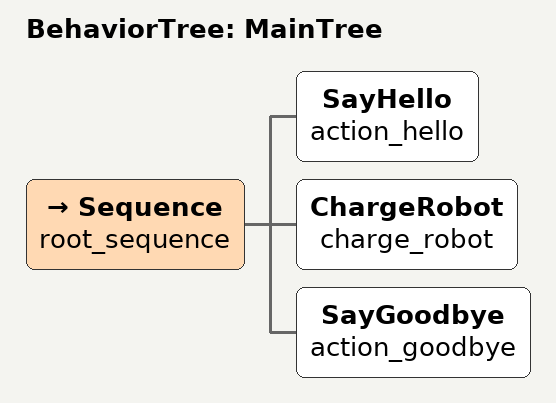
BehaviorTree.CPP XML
<root main_tree_to_execute = "MainTree" >
     <BehaviorTree ID="MainTree">
        <Sequence name="root_sequence">
            <SayHello       name="action_hello"/>
            <ChargeRobot    name="charge_robot"/>
            <SayGoodbye     name="action_goodbye"/>
        </Sequence>
     </BehaviorTree>
 </root>
